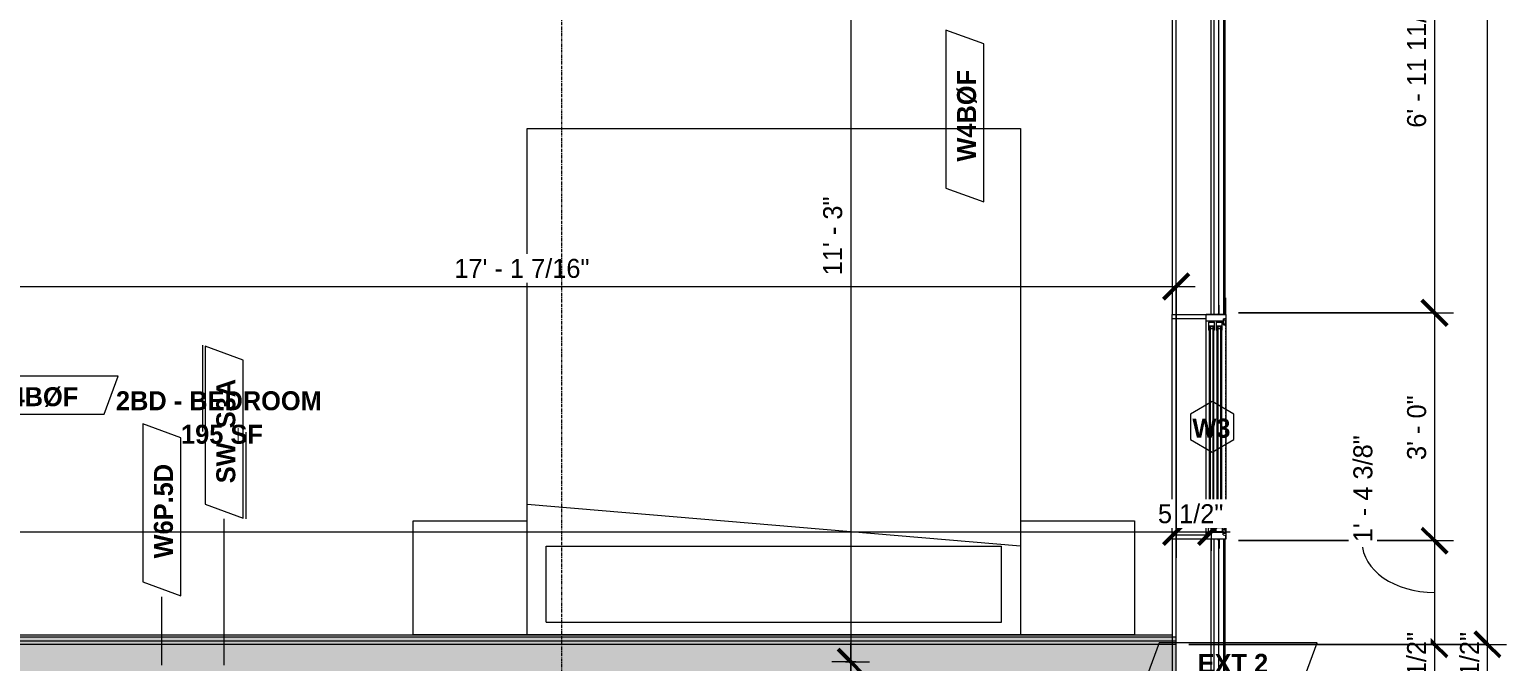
# Model space of a CAD drawing. Header units: inches. Extents: x -4058 to -1781, y 9814 to 12264.
# Drawn here: x -2257.4 to -2024, y 11683 to 11782.9 of the extents above; entities that cross this region are included whole.
import ezdxf

# ---------------------------------------------------------------- set-up
doc = ezdxf.new("R2010")
doc.units = ezdxf.units.IN
doc.header["$MEASUREMENT"] = 0
doc.linetypes.add('Dash', pattern=[0.25, 0.125, -0.125])
doc.linetypes.add('Grid Line 1_2_', pattern=[0.875, 0.5, -0.125, 0.125, -0.125])
for name, color, linetype, lineweight in [('0-1', 7, 'Continuous', 5), ('0-2', 7, 'Continuous', 9), ('A-ANNO-DIMS', 211, 'Continuous', 9), ('A-ANNO-DIMS-32', 211, 'Continuous', 9), ('A-AREA-IDEN', 2, 'Continuous', 9), ('A-DETL-GENF-HDLN-1', 7, 'Dash', 9), ('A-DETL-GENF-HDLN-2', 1, 'Continuous', 18), ('A-FLOR-2', 192, 'Continuous', 9), ('A-GLAZ', 151, 'Continuous', 18), ('A-GLAZ-1', 7, 'Continuous', 9), ('A-GLAZ-IDEN', 152, 'Continuous', 9), ('A-WALL-1', 7, 'Continuous', 9), ('A-WALL-IDEN', 211, 'Continuous', 9), ('I-FURN', 30, 'Continuous', 9), ('I-WALL-2', 10, 'Continuous', 5), ('I-WALL-3', 7, 'Continuous', 9), ('S-GRID-1', 1, 'Grid Line 1_2_', 9)]:
    doc.layers.add(name, color=color, linetype=linetype, lineweight=lineweight)
doc.styles.add('Century Gothic', font='ufonts.com_century-gothic.ttf', dxfattribs={"height": 3})
doc.styles.add('Century Gothic_B', font='GOTHICB.TTF', dxfattribs={"height": 3})
doc.dimstyles.new('MARKETING_DIMENSION', dxfattribs={"dimscale": 12, "dimtxt": 3.132505, "dimasz": 0.333333, "dimexe": 0.25, "dimexo": 0.166667, "dimgap": 0.041667, "dimtad": 1, "dimdec": 4, "dimrnd": 0.0625, "dimzin": 3, "dimdsep": 46, "dimlunit": 4, "dimtxsty": 'Century Gothic', "dimblk1": 'OBLIQUE', "dimblk2": 'OBLIQUE', "dimsah": 1, "dimcen": 0.09, "dimdle": 0.25, "dimazin": 0, "dimtfac": 1, "dimtdec": 4, "dimtix": 1, "dimtmove": 0, "dimatfit": 3, "dimfxl": 1, "dimtvp": 1, "dimtfill": 1, "dimfrac": 2, "dimtolj": 1, "dimtzin": 0, "dimarcsym": 2})
doc.dimstyles.new('THE_DIMENSION_STRING', dxfattribs={"dimscale": 12, "dimtxt": 3.132505, "dimasz": 0.333333, "dimexe": 0.25, "dimexo": 0.166667, "dimgap": 0.041667, "dimtad": 1, "dimdec": 4, "dimrnd": 0.0625, "dimzin": 3, "dimdsep": 46, "dimlunit": 4, "dimtxsty": 'Century Gothic', "dimblk1": 'OBLIQUE', "dimblk2": 'OBLIQUE', "dimsah": 1, "dimcen": 0.09, "dimdle": 0.25, "dimazin": 0, "dimtfac": 1, "dimtdec": 4, "dimtix": 1, "dimtmove": 0, "dimatfit": 3, "dimfxl": 1, "dimtvp": 1, "dimtfill": 1, "dimfrac": 2, "dimtolj": 1, "dimtzin": 0, "dimarcsym": 2})
doc.dimstyles.new('THE_DIMENSION_STRING_1', dxfattribs={"dimscale": 12, "dimtxt": 3.132505, "dimasz": 0.333333, "dimexe": 0.25, "dimexo": 0.166667, "dimgap": 0.041667, "dimtad": 1, "dimdec": 4, "dimrnd": 0.0625, "dimzin": 3, "dimdsep": 46, "dimlunit": 4, "dimtxsty": 'Century Gothic', "dimblk1": 'OBLIQUE', "dimblk2": 'OBLIQUE', "dimsah": 1, "dimcen": 0.09, "dimdle": 0.25, "dimazin": 0, "dimtfac": 1, "dimtdec": 4, "dimtix": 1, "dimtmove": 1, "dimatfit": 3, "dimfxl": 1, "dimtvp": 1, "dimtfill": 1, "dimfrac": 2, "dimtolj": 1, "dimtzin": 0, "dimarcsym": 2})
doc.dimstyles.new('THE_DIMENSION_STRING_2', dxfattribs={"dimscale": 12, "dimtxt": 3.132505, "dimasz": 0.333333, "dimexe": 0.25, "dimexo": 0.166667, "dimgap": 0.041667, "dimtad": 1, "dimdec": 4, "dimrnd": 0.0625, "dimzin": 3, "dimdsep": 46, "dimlunit": 4, "dimtxsty": 'Century Gothic', "dimblk1": 'OBLIQUE', "dimblk2": 'OBLIQUE', "dimsah": 1, "dimcen": 0.09, "dimdle": 0.25, "dimazin": 0, "dimtfac": 1, "dimtdec": 4, "dimtix": 1, "dimtmove": 0, "dimatfit": 3, "dimfxl": 1, "dimtvp": 1, "dimtfill": 1, "dimfrac": 2, "dimtolj": 1, "dimtzin": 0, "dimarcsym": 2})

# ---------------------------------------------------------------- blocks, each defined once
blk = doc.blocks.new('Window-Double_Hung-Marvin-Essential - ESDH3066 - 3rd floor-3357212-UNITS PLANS - 3RD FLOOR')
at = {"layer": 'A-DETL-GENF-HDLN-1'}
blk.add_line((16.1, -4.22), (-16.5, -4.22), dxfattribs=at)
at = {"layer": 'A-DETL-GENF-HDLN-2'}
for p, q in [((-17.13, 4.19), (-17.75, 4.19)), ((-17.13, -1.16), (-17.13, 4.19)), ((17.12, 4.19), (17.75, 4.19)), ((17.12, 4.19), (17.12, -1.16)), ((-16.72, -1.19), (-17.75, -1.19)), ((-17.75, -4.28), (-17.75, -1.19)), ((-16.72, -3.77), (-16.72, -1.19)), ((-16.56, -1.53), (-15.34, -1.53)), ((-16.56, -1.53), (-16.56, -2.47)), ((-15.28, -1.65), (-15.94, -1.65)), ((-15.94, -1.65), (-15.94, -2.37)), ((-15.84, -1.66), (-15.84, -2.35)), ((-15.54, -1.79), (-15.54, -2.23)), ((-15.34, -1.53), (-15.28, -1.59)), ((-15.28, -1.59), (-15.28, -1.65)), ((15.34, -1.53), (15.28, -1.59)), ((15.28, -1.59), (15.28, -1.65)), ((15.28, -1.65), (15.94, -1.65)), ((16.56, -1.53), (15.34, -1.53)), ((15.54, -1.79), (15.54, -2.23)), ((15.84, -1.66), (15.84, -2.35)), ((15.94, -1.65), (15.94, -2.37)), ((16.56, -1.53), (16.56, -2.47)), ((16.72, -3.77), (16.72, -1.19)), ((16.72, -1.19), (17.75, -1.19)), ((17.75, -4.28), (17.75, -1.19)), ((-19.25, -3.23), (-19.25, -3.19)), ((-19.25, -3.19), (-17.9, -3.19)), ((-17.75, -3.23), (-19.25, -3.23)), ((-17.9, -3.19), (-17.9, -3.08)), ((-17.9, -3.08), (-17.75, -3.08)), ((-17.75, -4.28), (-17.16, -4.28)), ((-17.08, -3.87), (-17.16, -4.28)), ((-17.08, -3.87), (-16.19, -3.87)), ((-16.85, -4.25), (-16.85, -3.87)), ((-16.3, -4.25), (-16.85, -4.25)), ((-16.38, -3.77), (-16.72, -3.77)), ((-15.34, -2.47), (-16.56, -2.47)), ((-16.56, -2.75), (-15.34, -2.75)), ((-16.56, -2.75), (-16.56, -3.69)), ((-15.34, -3.69), (-16.56, -3.69)), ((-16.38, -3.87), (-16.38, -3.77)), ((-16.18, -4.01), (-16.3, -4.01)), ((-16.3, -4.01), (-16.3, -4.25)), ((-16.19, -3.87), (-16.19, -3.97)), ((-16.19, -3.97), (-16.1, -3.97)), ((-16.18, -4.22), (-16.18, -4.01)), ((-16.18, -4.22), (-16.1, -4.22)), ((-16.1, -3.97), (-16.1, -4.22)), ((-15.94, -2.37), (-15.28, -2.37)), ((-15.28, -2.87), (-15.94, -2.87)), ((-15.94, -2.87), (-15.94, -3.59)), ((-15.94, -3.59), (-15.28, -3.59)), ((-15.84, -2.88), (-15.84, -3.57)), ((-15.54, -3.01), (-15.54, -3.45)), ((-15.34, -2.47), (-15.28, -2.41)), ((-15.34, -2.75), (-15.28, -2.81)), ((-15.34, -3.69), (-15.28, -3.63)), ((-15.28, -2.37), (-15.28, -2.41)), ((-15.28, -2.81), (-15.28, -2.87)), ((-15.28, -3.59), (-15.28, -3.63)), ((15.28, -2.37), (15.28, -2.41)), ((15.94, -2.37), (15.28, -2.37)), ((15.34, -2.47), (15.28, -2.41)), ((15.34, -2.75), (15.28, -2.81)), ((15.28, -2.81), (15.28, -2.87)), ((15.28, -2.87), (15.94, -2.87)), ((15.28, -3.59), (15.28, -3.63)), ((15.94, -3.59), (15.28, -3.59)), ((15.34, -3.69), (15.28, -3.63)), ((15.34, -2.47), (16.56, -2.47)), ((16.56, -2.75), (15.34, -2.75)), ((15.34, -3.69), (16.56, -3.69)), ((15.54, -3.01), (15.54, -3.45)), ((15.84, -2.88), (15.84, -3.57)), ((15.94, -2.87), (15.94, -3.59)), ((16.19, -3.97), (16.1, -3.97)), ((16.1, -3.97), (16.1, -4.22)), ((16.18, -4.22), (16.1, -4.22)), ((16.18, -4.22), (16.18, -4.01)), ((16.18, -4.01), (16.3, -4.01)), ((17.08, -3.87), (16.19, -3.87)), ((16.19, -3.87), (16.19, -3.97)), ((16.3, -4.01), (16.3, -4.25)), ((16.3, -4.25), (16.85, -4.25)), ((16.38, -3.87), (16.38, -3.77)), ((16.38, -3.77), (16.72, -3.77)), ((16.56, -2.75), (16.56, -3.69)), ((16.85, -4.25), (16.85, -3.87)), ((17.08, -3.87), (17.16, -4.28)), ((17.75, -4.28), (17.16, -4.28)), ((17.9, -3.08), (17.75, -3.08)), ((17.75, -3.23), (19.25, -3.23)), ((17.9, -3.19), (17.9, -3.08)), ((19.25, -3.19), (17.9, -3.19)), ((19.25, -3.23), (19.25, -3.19))]:
    blk.add_line(p, q, dxfattribs=at)
at = {"layer": 'A-GLAZ'}
for p, q in [((15.84, -1.66), (-15.84, -1.66)), ((15.84, -1.79), (-15.84, -1.79)), ((15.84, -2.23), (-15.84, -2.23)), ((15.84, -2.35), (-15.84, -2.35)), ((15.84, -2.88), (-15.84, -2.88)), ((15.84, -3.01), (-15.84, -3.01)), ((15.84, -3.45), (-15.84, -3.45)), ((15.84, -3.57), (-15.84, -3.57))]:
    blk.add_line(p, q, dxfattribs=at)
at = {"layer": 'A-GLAZ-1'}
for p, q in [((-17.75, 4.19), (17.75, 4.19)), ((-17.75, -1.16), (-17.75, 4.19)), ((17.75, 4.19), (17.75, -1.16)), ((-17.75, -1.19), (17.75, -1.19)), ((-17.75, -4.28), (-17.75, -1.19)), ((17.75, -1.19), (17.75, -4.28)), ((17.75, -4.28), (-17.75, -4.28)), ((17.75, -4.19), (20.4, -4.19)), ((20.4, -4.25), (17.75, -4.25)), ((20.4, -4.19), (20.4, -4.25))]:
    blk.add_line(p, q, dxfattribs=at)
blk = doc.blocks.new('CTR - 1st Phase - Shell_rvt-1-UNITS PLANS - 3RD FLOOR')
at = {"layer": 'A-WALL-1'}
for p, q in [((-2076.8, 11896.84), (-2076.8, 11737.88)), ((-2076.17, 11737.88), (-2076.17, 11896.84)), ((-2070.67, 11737.88), (-2070.67, 11896.84)), ((-2068.42, 11740.53), (-2068.42, 11817.58)), ((-2070.17, 11737.88), (-2070.17, 11815.83)), ((-2069.42, 11737.88), (-2069.42, 11815.83)), ((-2068.67, 11737.88), (-2068.67, 11815.83)), ((-2071.45, 11737.88), (-2071.42, 11737.88)), ((-2076.8, 11702.38), (-2076.8, 11661.14)), ((-2076.17, 11661.14), (-2076.17, 11702.38)), ((-2071.42, 11702.38), (-2071.45, 11702.38)), ((-2070.67, 11661.14), (-2070.67, 11702.38)), ((-2070.17, 11661.14), (-2070.17, 11702.38)), ((-2069.42, 11661.14), (-2069.42, 11702.38)), ((-2068.67, 11661.14), (-2068.67, 11702.38)), ((-2068.42, 11663.79), (-2068.42, 11702.38))]:
    blk.add_line(p, q, dxfattribs=at)
at = {"layer": '0-2', "rotation": 89.99999999999991}
blk.add_blockref('Window-Double_Hung-Marvin-Essential - ESDH3066 - 3rd floor-3357212-UNITS PLANS - 3RD FLOOR', (-2072.61, 11720.13), dxfattribs=at)
blk = doc.blocks.new('CTR - 1st Phase - Common Walls_rvt-1-UNITS PLANS - 3RD FLOOR')
at = {"layer": 'I-WALL-2'}
for points in [[(-2436.93, 11685.74), (-2076.17, 11685.74), (-2076.17, 11686.24), (-2438.31, 11686.24), (-2437.81, 11685.74)], [(-2437.43, 11686.24), (-2076.17, 11686.24), (-2076.17, 11686.86), (-2438.05, 11686.86)], [(-2436.22, 11680.24), (-2076.17, 11680.24), (-2076.17, 11685.74), (-2437.81, 11685.74), (-2435.06, 11682.99), (-2437.81, 11680.24)]]:
    blk.add_hatch(color=256, dxfattribs=at).paths.add_polyline_path(points, flags=0)
at = {"layer": 'A-WALL-1'}
for p, q in [((-2076.17, 11686.24), (-2437.43, 11686.24)), ((-2076.17, 11685.74), (-2436.93, 11685.74))]:
    blk.add_line(p, q, dxfattribs=at)
at = {"layer": 'I-WALL-3'}
for p, q in [((-2076.17, 11686.86), (-2438.05, 11686.86)), ((-2076.17, 11677.99), (-2076.17, 11686.86))]:
    blk.add_line(p, q, dxfattribs=at)
blk = doc.blocks.new('Bed-Standard - King 78_ x 80_-4200935-UNITS PLANS - 3RD FLOOR')
at = {"layer": 'I-FURN'}
for p, q in [((-28.31, 41.8), (49.69, 41.8)), ((-28.31, -38.2), (-28.31, 41.8)), ((49.69, 41.8), (49.69, -38.2)), ((49.69, -24.2), (-28.31, -17.63)), ((-25.31, -24.2), (46.69, -24.2)), ((-25.31, -36.2), (-25.31, -24.2)), ((46.69, -36.2), (46.69, -24.2)), ((-25.31, -36.2), (46.69, -36.2)), ((49.69, -38.2), (-28.31, -38.2))]:
    blk.add_line(p, q, dxfattribs=at)
blk = doc.blocks.new('Table-Night Stand - 18_ x 18_ x 24_-1372838-UNITS PLANS - 3RD FLOOR')
at = {"layer": 'I-FURN'}
for p, q in [((0.15, 0), (18.15, 0)), ((18.15, 0), (18.15, -18)), ((18.15, -18), (0.15, -18))]:
    blk.add_line(p, q, dxfattribs=at)
blk = doc.blocks.new('Table-Night Stand - 18_ x 18_ x 24_-V17-UNITS PLANS - 3RD FLOOR')
at = {"layer": 'I-FURN'}
for p, q in [((0.15, 0), (18.15, 0)), ((0.15, -18), (0.15, 0)), ((18.15, -18), (0.15, -18))]:
    blk.add_line(p, q, dxfattribs=at)
blk = doc.blocks.new('Wall Tag - Arch Wall-3956453-UNITS PLANS - 3RD FLOOR')
at = {"layer": 'A-WALL-IDEN'}
for p, q in [((-0.3561, 0.0937), (-0.4244, -0.0937)), ((0.4244, 0.0937), (-0.3561, 0.0937)), ((0.3561, -0.0937), (0.4244, 0.0937)), ((-0.4244, -0.0937), (0.3561, -0.0937))]:
    blk.add_line(p, q, dxfattribs=at)
blk = doc.blocks.new('Wall Tag - Shear Wall-3956451-UNITS PLANS - 3RD FLOOR')
at = {"layer": 'A-WALL-IDEN'}
for p, q in [((-0.3561, 0.0937), (-0.4244, -0.0937)), ((0.4244, 0.0937), (-0.3561, 0.0937)), ((0.4291, 0.1068), (0.0033, 0.1068)), ((0.3561, -0.0937), (0.4244, 0.0937)), ((0, -0.1068), (-0.4291, -0.1068)), ((-0.4244, -0.0937), (0.3561, -0.0937))]:
    blk.add_line(p, q, dxfattribs=at)
blk = doc.blocks.new('DIMBLOCK156-UNITS PLANS - 3RD FLOOR')
at = {"layer": 'A-ANNO-DIMS-32', "lineweight": 50}
for p, q in [((-2035.34, 11821.84), (-2037.34, 11823.84)), ((-2035.34, 11821.84), (-2033.34, 11819.84)), ((-2035.34, 11738.13), (-2037.34, 11740.13)), ((-2035.34, 11738.13), (-2033.34, 11736.13))]:
    blk.add_line(p, q, dxfattribs=at)
at = {"layer": 'A-ANNO-DIMS-32'}
for p, q in [((-2066.67, 11821.84), (-2032.34, 11821.84)), ((-2035.34, 11821.84), (-2066.67, 11821.84)), ((-2035.34, 11821.84), (-2035.34, 11738.13)), ((-2066.33, 11738.13), (-2032.34, 11738.13)), ((-2035.34, 11738.13), (-2066.33, 11738.13))]:
    blk.add_line(p, q, dxfattribs=at)
at = {"layer": 'A-ANNO-DIMS-32', "color": 0, "insert": (-2039.68, 11767.4), "char_height": 3, "width": 30.1914, "attachment_point": 1, "rotation": 90, "line_spacing_factor": 0.984502, "style": 'Century Gothic', "bg_fill": 3, "box_fill_scale": 1.25, "bg_fill_color": 256, "bg_fill_true_color": 13158600, "bg_fill_transparency": 0}
blk.add_mtext('6\' - 11 11/16"', dxfattribs=at)
blk = doc.blocks.new('_Oblique')
at = {"color": 0, "linetype": 'ByBlock', "lineweight": -2}
blk.add_line((-0.5, -0.5), (0.5, 0.5), dxfattribs=at)
blk = doc.blocks.new('DIMBLOCK157-UNITS PLANS - 3RD FLOOR')
at = {"layer": 'A-ANNO-DIMS-32', "lineweight": 50}
for p, q in [((-2035.34, 11738.13), (-2037.34, 11740.13)), ((-2035.34, 11738.13), (-2033.34, 11736.13)), ((-2035.34, 11702.13), (-2037.34, 11704.13)), ((-2035.34, 11702.13), (-2033.34, 11700.13))]:
    blk.add_line(p, q, dxfattribs=at)
at = {"layer": 'A-ANNO-DIMS-32'}
for p, q in [((-2066.33, 11738.13), (-2032.34, 11738.13)), ((-2035.34, 11738.13), (-2066.33, 11738.13)), ((-2035.34, 11738.13), (-2035.34, 11702.13)), ((-2066.33, 11702.13), (-2032.34, 11702.13)), ((-2035.34, 11702.13), (-2066.33, 11702.13))]:
    blk.add_line(p, q, dxfattribs=at)
at = {"layer": 'A-ANNO-DIMS-32', "color": 0, "insert": (-2039.68, 11714.88), "char_height": 3, "width": 12.5897, "attachment_point": 1, "rotation": 90, "line_spacing_factor": 0.984502, "style": 'Century Gothic', "bg_fill": 3, "box_fill_scale": 1.25, "bg_fill_color": 256, "bg_fill_true_color": 13158600, "bg_fill_transparency": 0}
blk.add_mtext('3\' - 0"', dxfattribs=at)
blk = doc.blocks.new('DIMBLOCK158-UNITS PLANS - 3RD FLOOR')
at = {"layer": 'A-ANNO-DIMS-32'}
for p, q in [((-2066.33, 11702.13), (-2032.34, 11702.13)), ((-2035.34, 11702.13), (-2066.33, 11702.13)), ((-2035.34, 11702.13), (-2035.34, 11685.74)), ((-2074.17, 11685.74), (-2032.34, 11685.74)), ((-2035.34, 11685.74), (-2074.17, 11685.74))]:
    blk.add_line(p, q, dxfattribs=at)
at = {"layer": 'A-ANNO-DIMS-32', "lineweight": 50}
for p, q in [((-2035.34, 11702.13), (-2037.34, 11704.13)), ((-2035.34, 11702.13), (-2033.34, 11700.13)), ((-2035.34, 11685.74), (-2037.34, 11687.74)), ((-2035.34, 11685.74), (-2033.34, 11683.74))]:
    blk.add_line(p, q, dxfattribs=at)
at = {"layer": 'A-ANNO-DIMS-32'}
blk.add_ellipse((-2035.34, 11701.88), major_axis=(11.45, 0), ratio=0.693733, start_param=3.141593, end_param=4.712389, dxfattribs=at)
at = {"layer": 'A-ANNO-DIMS-32', "color": 0, "insert": (-2048.17, 11701.88), "char_height": 3, "width": 21.7784, "attachment_point": 1, "rotation": 90, "line_spacing_factor": 0.984502, "style": 'Century Gothic', "bg_fill": 3, "box_fill_scale": 1.25, "bg_fill_color": 256, "bg_fill_true_color": 13158600, "bg_fill_transparency": 0}
blk.add_mtext('1\' - 4 3/8"', dxfattribs=at)
blk = doc.blocks.new('DIMBLOCK159-UNITS PLANS - 3RD FLOOR')
at = {"layer": 'A-ANNO-DIMS-32'}
for p, q in [((-2074.17, 11685.74), (-2032.34, 11685.74)), ((-2035.34, 11685.74), (-2074.17, 11685.74)), ((-2035.34, 11685.74), (-2035.34, 11680.24)), ((-2074.17, 11680.24), (-2032.34, 11680.24)), ((-2035.34, 11680.24), (-2074.17, 11680.24))]:
    blk.add_line(p, q, dxfattribs=at)
at = {"layer": 'A-ANNO-DIMS-32', "lineweight": 50}
for p, q in [((-2035.34, 11685.74), (-2037.34, 11687.74)), ((-2035.34, 11685.74), (-2033.34, 11683.74)), ((-2035.34, 11680.24), (-2037.34, 11682.24)), ((-2035.34, 11680.24), (-2033.34, 11678.24))]:
    blk.add_line(p, q, dxfattribs=at)
at = {"layer": 'A-ANNO-DIMS-32', "color": 0, "insert": (-2039.68, 11677.35), "char_height": 3, "width": 13.5444, "attachment_point": 1, "rotation": 90, "line_spacing_factor": 0.984502, "style": 'Century Gothic', "bg_fill": 3, "box_fill_scale": 1.25, "bg_fill_color": 256, "bg_fill_true_color": 13158600, "bg_fill_transparency": 0}
blk.add_mtext('5 1/2"', dxfattribs=at)
blk = doc.blocks.new('DIMBLOCK325-UNITS PLANS - 3RD FLOOR')
at = {"layer": 'A-ANNO-DIMS-32'}
for p, q in [((-2520.62, 11719.74), (-2520.62, 11700.54)), ((-2520.62, 11703.54), (-2520.62, 11719.74)), ((-2520.62, 11703.54), (-2076.17, 11703.54)), ((-2076.17, 11704.37), (-2076.17, 11700.54)), ((-2076.17, 11703.54), (-2076.17, 11704.37))]:
    blk.add_line(p, q, dxfattribs=at)
at = {"layer": 'A-ANNO-DIMS-32', "lineweight": 50}
for p, q in [((-2520.62, 11703.54), (-2518.62, 11705.54)), ((-2076.17, 11703.54), (-2074.17, 11705.54)), ((-2520.62, 11703.54), (-2522.62, 11701.54)), ((-2076.17, 11703.54), (-2078.17, 11701.54))]:
    blk.add_line(p, q, dxfattribs=at)
at = {"layer": 'A-ANNO-DIMS-32', "color": 0, "insert": (-2309.81, 11707.89), "char_height": 3, "width": 27.387, "attachment_point": 1, "line_spacing_factor": 0.984502, "style": 'Century Gothic', "bg_fill": 3, "box_fill_scale": 1.25, "bg_fill_color": 256, "bg_fill_true_color": 13158600, "bg_fill_transparency": 0}
blk.add_mtext('37\' - 0 7/16"', dxfattribs=at)
blk = doc.blocks.new('DIMBLOCK326-UNITS PLANS - 3RD FLOOR')
at = {"layer": 'A-ANNO-DIMS-32', "lineweight": 50}
for p, q in [((-2076.17, 11703.54), (-2074.17, 11705.54)), ((-2070.67, 11703.54), (-2068.67, 11705.54)), ((-2076.17, 11703.54), (-2078.17, 11701.54)), ((-2070.67, 11703.54), (-2072.67, 11701.54))]:
    blk.add_line(p, q, dxfattribs=at)
at = {"layer": 'A-ANNO-DIMS-32'}
for p, q in [((-2076.17, 11704.37), (-2076.17, 11700.54)), ((-2076.17, 11703.54), (-2076.17, 11704.37)), ((-2076.17, 11703.54), (-2067.67, 11703.54)), ((-2070.67, 11704.37), (-2070.67, 11700.54)), ((-2070.67, 11703.54), (-2070.67, 11704.37))]:
    blk.add_line(p, q, dxfattribs=at)
at = {"layer": 'A-ANNO-DIMS-32', "color": 0, "insert": (-2079.07, 11707.89), "char_height": 3, "width": 13.5444, "attachment_point": 1, "line_spacing_factor": 0.984502, "style": 'Century Gothic', "bg_fill": 3, "box_fill_scale": 1.25, "bg_fill_color": 256, "bg_fill_true_color": 13158600, "bg_fill_transparency": 0}
blk.add_mtext('5 1/2"', dxfattribs=at)
blk = doc.blocks.new('DIMBLOCK528-UNITS PLANS - 3RD FLOOR')
at = {"layer": 'A-ANNO-DIMS-32'}
for p, q in [((-2074.17, 11685.74), (-2023.97, 11685.74)), ((-2026.97, 11685.74), (-2074.17, 11685.74)), ((-2026.97, 11680.24), (-2026.97, 11685.74)), ((-2074.17, 11680.24), (-2023.97, 11680.24)), ((-2026.97, 11680.24), (-2074.17, 11680.24))]:
    blk.add_line(p, q, dxfattribs=at)
at = {"layer": 'A-ANNO-DIMS-32', "lineweight": 50}
for p, q in [((-2026.97, 11685.74), (-2028.97, 11687.74)), ((-2026.97, 11685.74), (-2024.97, 11683.74)), ((-2026.97, 11680.24), (-2028.97, 11682.24)), ((-2026.97, 11680.24), (-2024.97, 11678.24))]:
    blk.add_line(p, q, dxfattribs=at)
at = {"layer": 'A-ANNO-DIMS-32', "color": 0, "insert": (-2031.31, 11677.35), "char_height": 3, "width": 13.5444, "attachment_point": 1, "rotation": 90, "line_spacing_factor": 0.984502, "style": 'Century Gothic', "bg_fill": 3, "box_fill_scale": 1.25, "bg_fill_color": 256, "bg_fill_true_color": 13158600, "bg_fill_transparency": 0}
blk.add_mtext('5 1/2"', dxfattribs=at)
blk = doc.blocks.new('DIMBLOCK529-UNITS PLANS - 3RD FLOOR')
at = {"layer": 'A-ANNO-DIMS-32', "lineweight": 50}
for p, q in [((-2026.97, 12110.34), (-2028.97, 12112.34)), ((-2026.97, 12110.34), (-2024.97, 12108.34)), ((-2026.97, 11685.74), (-2028.97, 11687.74)), ((-2026.97, 11685.74), (-2024.97, 11683.74))]:
    blk.add_line(p, q, dxfattribs=at)
at = {"layer": 'A-ANNO-DIMS-32'}
for p, q in [((-2070.61, 12110.34), (-2023.97, 12110.34)), ((-2026.97, 12110.34), (-2070.61, 12110.34)), ((-2026.97, 11685.74), (-2026.97, 12110.34)), ((-2074.17, 11685.74), (-2023.97, 11685.74)), ((-2026.97, 11685.74), (-2074.17, 11685.74))]:
    blk.add_line(p, q, dxfattribs=at)
at = {"layer": 'A-ANNO-DIMS-32', "color": 0, "insert": (-2031.31, 11887.8), "char_height": 3, "width": 24.5827, "attachment_point": 1, "rotation": 90, "line_spacing_factor": 0.984502, "style": 'Century Gothic', "bg_fill": 3, "box_fill_scale": 1.25, "bg_fill_color": 256, "bg_fill_true_color": 13158600, "bg_fill_transparency": 0}
blk.add_mtext('35\' - 4 5/8"', dxfattribs=at)
blk = doc.blocks.new('Window Tag - ONE-4156801-UNITS PLANS - 3RD FLOOR')
at = {"layer": 'A-GLAZ-IDEN'}
for p, q in [((0, 0.125), (-0.1071, 0.0619)), ((0.107, 0.062), (0, 0.125)), ((-0.1071, 0.0619), (-0.1071, -0.0619)), ((0.107, -0.0624), (0.107, 0.062)), ((-0.1071, -0.0619), (0, -0.125)), ((0, -0.125), (0.107, -0.0624))]:
    blk.add_line(p, q, dxfattribs=at)
blk = doc.blocks.new('DIMBLOCK860-UNITS PLANS - 3RD FLOOR')
at = {"layer": 'A-ANNO-DIMS-32'}
for p, q in [((-2127.64, 11547.99), (-2127.64, 11685.99)), ((-2128.47, 11682.99), (-2124.64, 11682.99)), ((-2127.64, 11682.99), (-2128.47, 11682.99)), ((-2128.47, 11547.99), (-2124.64, 11547.99)), ((-2127.64, 11547.99), (-2128.47, 11547.99))]:
    blk.add_line(p, q, dxfattribs=at)
at = {"layer": 'A-ANNO-DIMS-32', "lineweight": 50}
for p, q in [((-2127.64, 11682.99), (-2129.64, 11684.99)), ((-2127.64, 11682.99), (-2125.64, 11680.99)), ((-2127.64, 11547.99), (-2129.64, 11549.99)), ((-2127.64, 11547.99), (-2125.64, 11545.99))]:
    blk.add_line(p, q, dxfattribs=at)
at = {"layer": 'A-ANNO-DIMS-32', "color": 0, "insert": (-2131.99, 11609.08), "char_height": 3, "width": 15.394, "attachment_point": 1, "rotation": 90, "line_spacing_factor": 0.984502, "style": 'Century Gothic', "bg_fill": 3, "box_fill_scale": 1.25, "bg_fill_color": 256, "bg_fill_true_color": 13158600, "bg_fill_transparency": 0}
blk.add_mtext('11\' - 3"', dxfattribs=at)
blk = doc.blocks.new('DIMBLOCK862-UNITS PLANS - 3RD FLOOR')
at = {"layer": 'A-ANNO-DIMS-32', "lineweight": 50}
for p, q in [((-2127.64, 11817.99), (-2129.64, 11819.99)), ((-2127.64, 11817.99), (-2125.64, 11815.99)), ((-2127.64, 11682.99), (-2129.64, 11684.99)), ((-2127.64, 11682.99), (-2125.64, 11680.99))]:
    blk.add_line(p, q, dxfattribs=at)
at = {"layer": 'A-ANNO-DIMS-32'}
for p, q in [((-2126.81, 11817.99), (-2130.64, 11817.99)), ((-2127.64, 11817.99), (-2127.64, 11679.99)), ((-2127.64, 11817.99), (-2126.81, 11817.99)), ((-2126.81, 11682.99), (-2130.64, 11682.99)), ((-2127.64, 11682.99), (-2126.81, 11682.99))]:
    blk.add_line(p, q, dxfattribs=at)
at = {"layer": 'A-ANNO-DIMS-32', "color": 0, "insert": (-2131.99, 11744.08), "char_height": 3, "width": 15.394, "attachment_point": 1, "rotation": 90, "line_spacing_factor": 0.984502, "style": 'Century Gothic', "bg_fill": 3, "box_fill_scale": 1.25, "bg_fill_color": 256, "bg_fill_true_color": 13158600, "bg_fill_transparency": 0}
blk.add_mtext('11\' - 3"', dxfattribs=at)
blk = doc.blocks.new('DIMBLOCK1115-UNITS PLANS - 3RD FLOOR')
at = {"layer": 'A-ANNO-DIMS-32', "lineweight": 50}
for p, q in [((-2281.6, 11742.32), (-2279.6, 11744.32)), ((-2076.17, 11742.32), (-2074.17, 11744.32)), ((-2281.6, 11742.32), (-2283.6, 11740.32)), ((-2076.17, 11742.32), (-2078.17, 11740.32))]:
    blk.add_line(p, q, dxfattribs=at)
at = {"layer": 'A-ANNO-DIMS-32'}
for p, q in [((-2076.17, 11699.44), (-2076.17, 11745.32)), ((-2284.6, 11742.32), (-2073.17, 11742.32)), ((-2281.6, 11743.15), (-2281.6, 11739.32)), ((-2281.6, 11742.32), (-2281.6, 11743.15)), ((-2076.17, 11742.32), (-2076.17, 11699.44))]:
    blk.add_line(p, q, dxfattribs=at)
at = {"layer": 'A-ANNO-DIMS-32', "color": 0, "insert": (-2190.3, 11746.67), "char_height": 3, "width": 27.387, "attachment_point": 1, "line_spacing_factor": 0.984502, "style": 'Century Gothic', "bg_fill": 3, "box_fill_scale": 1.25, "bg_fill_color": 256, "bg_fill_true_color": 13158600, "bg_fill_transparency": 0}
blk.add_mtext('17\' - 1 7/16"', dxfattribs=at)

msp = doc.modelspace()

# ---------------------------------------------------------------- linework, layer by layer
at = {"layer": 'A-FLOR-2'}
msp.add_line((-2281.59569, 11687.2394), (-2076.79874, 11687.2394), dxfattribs=at)
at = {"layer": 'A-WALL-IDEN'}
for p, q in [((-2226.67424, 11682.4269), (-2226.67424, 11705.55748)), ((-2236.53465, 11682.4269), (-2236.53465, 11693.27005))]:
    msp.add_line(p, q, dxfattribs=at)

# ---------------------------------------------------------------- block references
at = {"layer": '0-1'}
for name in ['CTR - 1st Phase - Shell_rvt-1-UNITS PLANS - 3RD FLOOR', 'CTR - 1st Phase - Common Walls_rvt-1-UNITS PLANS - 3RD FLOOR']:
    msp.add_blockref(name, (0, 0), dxfattribs=at)
at = {"layer": 'A-WALL-IDEN', "xscale": 31.99999999999999, "yscale": 31.99999999999999, "zscale": 31.99999999999999, "rotation": 89.99999999999955}
for name, p in [('Wall Tag - Arch Wall-3956453-UNITS PLANS - 3RD FLOOR', (-2109.57698, 11769.27017)), ('Wall Tag - Shear Wall-3956451-UNITS PLANS - 3RD FLOOR', (-2226.67424, 11719.28919))]:
    msp.add_blockref(name, p, dxfattribs=at)
at = {"layer": 'A-WALL-IDEN', "xscale": 31.99999999999999, "yscale": 31.99999999999999, "zscale": 31.99999999999999}
msp.add_blockref('Wall Tag - Arch Wall-3956453-UNITS PLANS - 3RD FLOOR', (-2067.48421, 11682.9894), dxfattribs=at)
at = {"layer": 'I-FURN'}
for name, p in [('Bed-Standard - King 78_ x 80_-4200935-UNITS PLANS - 3RD FLOOR', (-2150.48726, 11725.45924)), ('Table-Night Stand - 18_ x 18_ x 24_-V17-UNITS PLANS - 3RD FLOOR', (-2196.94573, 11705.25433)), ('Table-Night Stand - 18_ x 18_ x 24_-1372838-UNITS PLANS - 3RD FLOOR', (-2100.94573, 11705.25433))]:
    msp.add_blockref(name, p, dxfattribs=at)

# ---------------------------------------------------------------- texts
at = {"layer": 'A-WALL-IDEN', "char_height": 3, "attachment_point": 1, "rotation": 90, "style": 'Century Gothic_B'}
for s, insert, width in [('W4BØF', (-2110.82451, 11762.05425), 17.372), ('SW_S3A', (-2227.92178, 11711.19768), 19.493)]:
    msp.add_mtext(s, dxfattribs=dict(at, insert=insert, width=width))
at = {"layer": 'A-WALL-IDEN', "char_height": 3, "attachment_point": 1, "style": 'Century Gothic_B'}
for s, insert, width in [('W4BØF', (-2264.23675, 11726.38714), 17.372), ('EXT 2', (-2072.78517, 11684.23693), 12.726)]:
    msp.add_mtext(s, dxfattribs=dict(at, insert=insert, width=width))

# ---------------------------------------------------------------- next in the draw order: dimensions: what is measured, and where the dimension line sits
at = {"layer": 'A-ANNO-DIMS'}
for base, p1, p2, dimstyle, override, picture, middle in [((-2035.33561, 11738.1269), (-2068.67374, 11821.8394), (-2068.32945, 11738.1269), 'THE_DIMENSION_STRING', {"dimpost": '<>', "dimfxl": 83.713208}, 'DIMBLOCK156-UNITS PLANS - 3RD FLOOR', (-2037.57728, 11779.98315)), ((-2127.64083, 11682.9894), (-2130.46926, 11547.9894), (-2130.46926, 11682.9894), 'MARKETING_DIMENSION', {"dimpost": '<>', "dimfxl": 135}, 'DIMBLOCK860-UNITS PLANS - 3RD FLOOR', (-2129.71629, 11615.4894))]:
    dim = msp.add_linear_dim(base=base, p1=p1, p2=p2, angle=90, dimstyle=dimstyle, override=override, dxfattribs=at)
    dim.commit()
    dim.dimension.update_dxf_attribs({"geometry": picture, "text_midpoint": middle})

# ---------------------------------------------------------------- next in the draw order: dimensions: what is measured, and where the dimension line sits
dim = msp.add_linear_dim(base=(-2035.33561, 11702.1269), p1=(-2068.32945, 11738.1269), p2=(-2068.32945, 11702.1269), angle=90, dimstyle='THE_DIMENSION_STRING', override={"dimpost": '<>', "dimfxl": 36}, dxfattribs=at)
dim.commit()
dim.dimension.update_dxf_attribs({"geometry": 'DIMBLOCK157-UNITS PLANS - 3RD FLOOR', "text_midpoint": (-2037.41107, 11720.1269)})

# ---------------------------------------------------------------- next in the draw order: dimensions: what is measured, and where the dimension line sits
dim = msp.add_linear_dim(base=(-2035.33561, 11685.7394), p1=(-2068.32945, 11702.1269), p2=(-2076.17374, 11685.7394), angle=90, dimstyle='THE_DIMENSION_STRING_1', override={"dimpost": '<>', "dimfxl": 18.168185}, dxfattribs=at)
dim.commit()
dim.dimension.update_dxf_attribs({"geometry": 'DIMBLOCK158-UNITS PLANS - 3RD FLOOR', "text_midpoint": (-2046.16848, 11712.76477), "dimtype": 160, "text_rotation": 90})

# ---------------------------------------------------------------- next in the draw order: dimensions: what is measured, and where the dimension line sits
dim = msp.add_linear_dim(base=(-2076.17374, 11703.53988), p1=(-2520.62374, 11721.7394), p2=(-2076.17374, 11706.36831), dimstyle='THE_DIMENSION_STRING_2', override={"dimpost": '<>', "dimfxl": 444.715721}, dxfattribs=at)
dim.commit()
dim.dimension.update_dxf_attribs({"geometry": 'DIMBLOCK325-UNITS PLANS - 3RD FLOOR', "text_midpoint": (-2298.39874, 11705.78156)})
dim = msp.add_linear_dim(base=(-2035.33561, 11680.2394), p1=(-2076.17374, 11685.7394), p2=(-2076.17374, 11680.2394), angle=90, dimstyle='THE_DIMENSION_STRING', override={"dimpost": '<>', "dimfxl": 5.5}, dxfattribs=at)
dim.commit()
dim.dimension.update_dxf_attribs({"geometry": 'DIMBLOCK159-UNITS PLANS - 3RD FLOOR', "text_midpoint": (-2037.57728, 11682.9894)})

# ---------------------------------------------------------------- next in the draw order: block references
at = {"layer": 'A-WALL-IDEN', "xscale": 31.99999999999999, "yscale": 31.99999999999999, "zscale": 31.99999999999999}
msp.add_blockref('Wall Tag - Arch Wall-3956453-UNITS PLANS - 3RD FLOOR', (-2257.02083, 11725.1396), dxfattribs=at)
at = {"layer": 'A-WALL-IDEN', "xscale": 31.99999999999999, "yscale": 31.99999999999999, "zscale": 31.99999999999999, "rotation": 89.99999999999955}
msp.add_blockref('Wall Tag - Arch Wall-3956453-UNITS PLANS - 3RD FLOOR', (-2236.53465, 11707.00176), dxfattribs=at)

# ---------------------------------------------------------------- next in the draw order: texts
at = {"layer": 'A-WALL-IDEN', "insert": (-2237.78218, 11699.32599), "char_height": 3, "width": 18.483, "attachment_point": 1, "rotation": 90, "style": 'Century Gothic_B'}
msp.add_mtext('W6P.5D', dxfattribs=at)

# ---------------------------------------------------------------- next in the draw order: dimensions: what is measured, and where the dimension line sits
at = {"layer": 'A-ANNO-DIMS'}
for base, p1, p2, dimstyle, override, picture, middle in [((-2127.64083, 11682.9894), (-2124.8124, 11817.9894), (-2124.8124, 11682.9894), 'MARKETING_DIMENSION', {"dimpost": '<>', "dimfxl": 135}, 'DIMBLOCK862-UNITS PLANS - 3RD FLOOR', (-2129.71629, 11750.4894)), ((-2026.96819, 11685.7394), (-2076.17374, 11680.2394), (-2076.17374, 11685.7394), 'THE_DIMENSION_STRING_2', {"dimpost": '<>', "dimfxl": 5.5}, 'DIMBLOCK528-UNITS PLANS - 3RD FLOOR', (-2029.20986, 11682.9894))]:
    dim = msp.add_linear_dim(base=base, p1=p1, p2=p2, angle=90, dimstyle=dimstyle, override=override, dxfattribs=at)
    dim.commit()
    dim.dimension.update_dxf_attribs({"geometry": picture, "text_midpoint": middle})
dim = msp.add_linear_dim(base=(-2070.67374, 11703.53988), p1=(-2076.17374, 11706.36831), p2=(-2070.67374, 11706.36831), dimstyle='THE_DIMENSION_STRING_2', override={"dimpost": '<>', "dimfxl": 5.5}, dxfattribs=at)
dim.commit()
dim.dimension.update_dxf_attribs({"geometry": 'DIMBLOCK326-UNITS PLANS - 3RD FLOOR', "text_midpoint": (-2073.42374, 11705.78156)})

# ---------------------------------------------------------------- next in the draw order: dimensions: what is measured, and where the dimension line sits
dim = msp.add_linear_dim(base=(-2026.96819, 12110.3394), p1=(-2076.17374, 11685.7394), p2=(-2072.61124, 12110.3394), angle=90, dimstyle='THE_DIMENSION_STRING_2', override={"dimpost": '<>', "dimfxl": 424.614945}, dxfattribs=at)
dim.commit()
dim.dimension.update_dxf_attribs({"geometry": 'DIMBLOCK529-UNITS PLANS - 3RD FLOOR', "text_midpoint": (-2029.20986, 11898.0394)})

# ---------------------------------------------------------------- next in the draw order: block references
at = {"layer": 'A-GLAZ-IDEN', "xscale": 31.99999999999999, "yscale": 31.99999999999999, "zscale": 31.99999999999999}
msp.add_blockref('Window Tag - ONE-4156801-UNITS PLANS - 3RD FLOOR', (-2070.48501, 11720.1269), dxfattribs=at)

# ---------------------------------------------------------------- next in the draw order: texts
at = {"layer": 'A-GLAZ-IDEN', "insert": (-2073.62175, 11721.41064), "char_height": 3, "width": 7.575, "attachment_point": 1, "style": 'Century Gothic_B'}
msp.add_mtext('W3', dxfattribs=at)

# ---------------------------------------------------------------- next in the draw order: dimensions: what is measured, and where the dimension line sits
at = {"layer": 'A-ANNO-DIMS'}
dim = msp.add_linear_dim(base=(-2076.173737, 11742.320575), p1=(-2281.595688, 11745.149002), p2=(-2076.173737, 11701.439933), dimstyle='MARKETING_DIMENSION', override={"dimpost": '<>', "dimfxl": 210.02062}, dxfattribs=at)
dim.commit()
dim.dimension.update_dxf_attribs({"geometry": 'DIMBLOCK1115-UNITS PLANS - 3RD FLOOR', "text_midpoint": (-2178.884712, 11744.562248)})

# ---------------------------------------------------------------- next in the draw order: linework, layer by layer
at = {"layer": 'S-GRID-1'}
msp.add_line((-2173.32374, 9814.0266), (-2173.32374, 12247.50061), dxfattribs=at)

# ---------------------------------------------------------------- next in the draw order: texts
at = {"layer": 'A-AREA-IDEN', "char_height": 3, "attachment_point": 1, "style": 'Century Gothic_B'}
for s, insert, width in [('2BD - BEDROOM', (-2243.79208, 11725.74711), 40.299), ('195 SF', (-2233.49917, 11720.44997), 15.352)]:
    msp.add_mtext(s, dxfattribs=dict(at, insert=insert, width=width))

doc.saveas('drawing.dxf')
